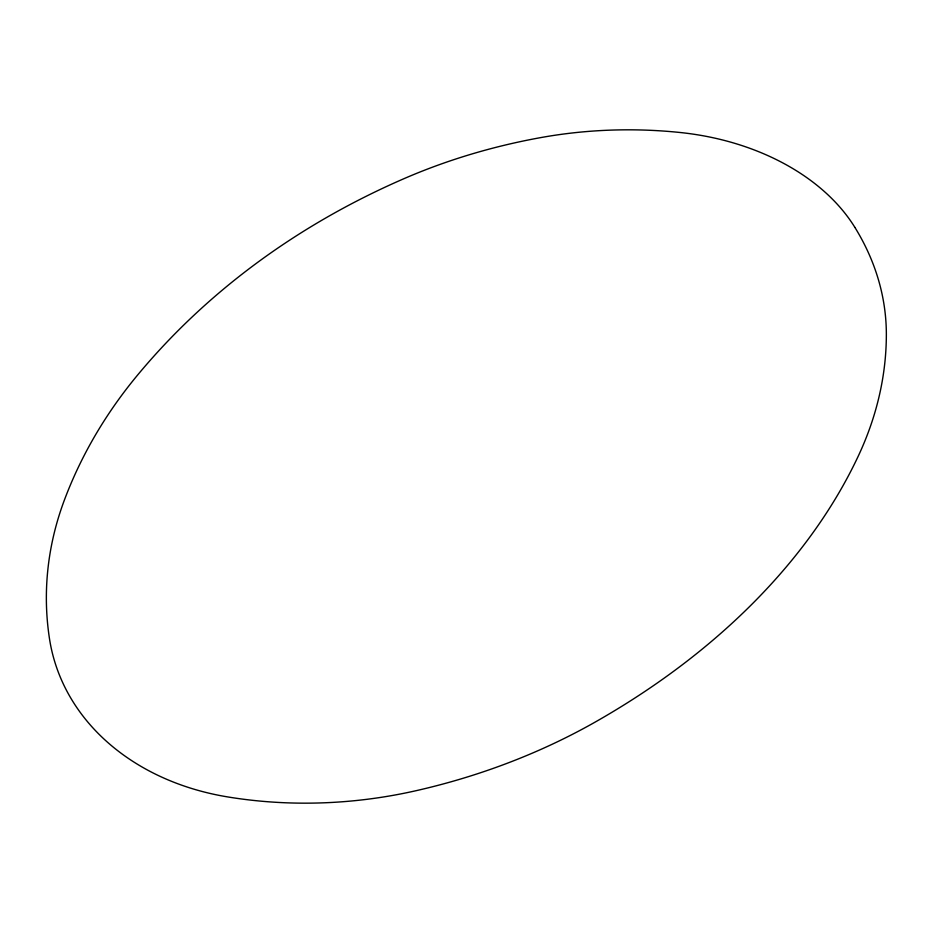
<?xml version="1.0" encoding="UTF-8"?>
<svg xmlns="http://www.w3.org/2000/svg" width="933" height="933" viewBox="0 0 933 933"><rect width="100%" height="100%" fill="white"/><g stroke="black" fill="none" stroke-linecap="round" stroke-linejoin="round"><path stroke-width="1.4" d="M854.896 227.407A219.022 155.24 2.4 0 0 680.099 132.498A378.087 283.749 2.7 0 0 540.51 137.641A560.383 445.274 5.9 0 0 403.604 178.833A863.363 723.786 17.9 0 0 137.536 375.124A575.579 475.212 3.4 0 0 64.4 500.03A405.657 329.582 -4.9 0 0 49.507 638.848A251.968 203.277 -12.4 0 0 227.629 796.91A390.682 302.444 -8.9 0 0 416.235 790.659A518.608 383.661 -8.7 0 0 596.805 721.151A685.592 479.994 -10.2 0 0 857.8 457.1A502.969 364.302 -5.8 0 0 886.35 334.889A362.75 263.666 -1.4 0 0 854.896 227.407"/></g></svg>
